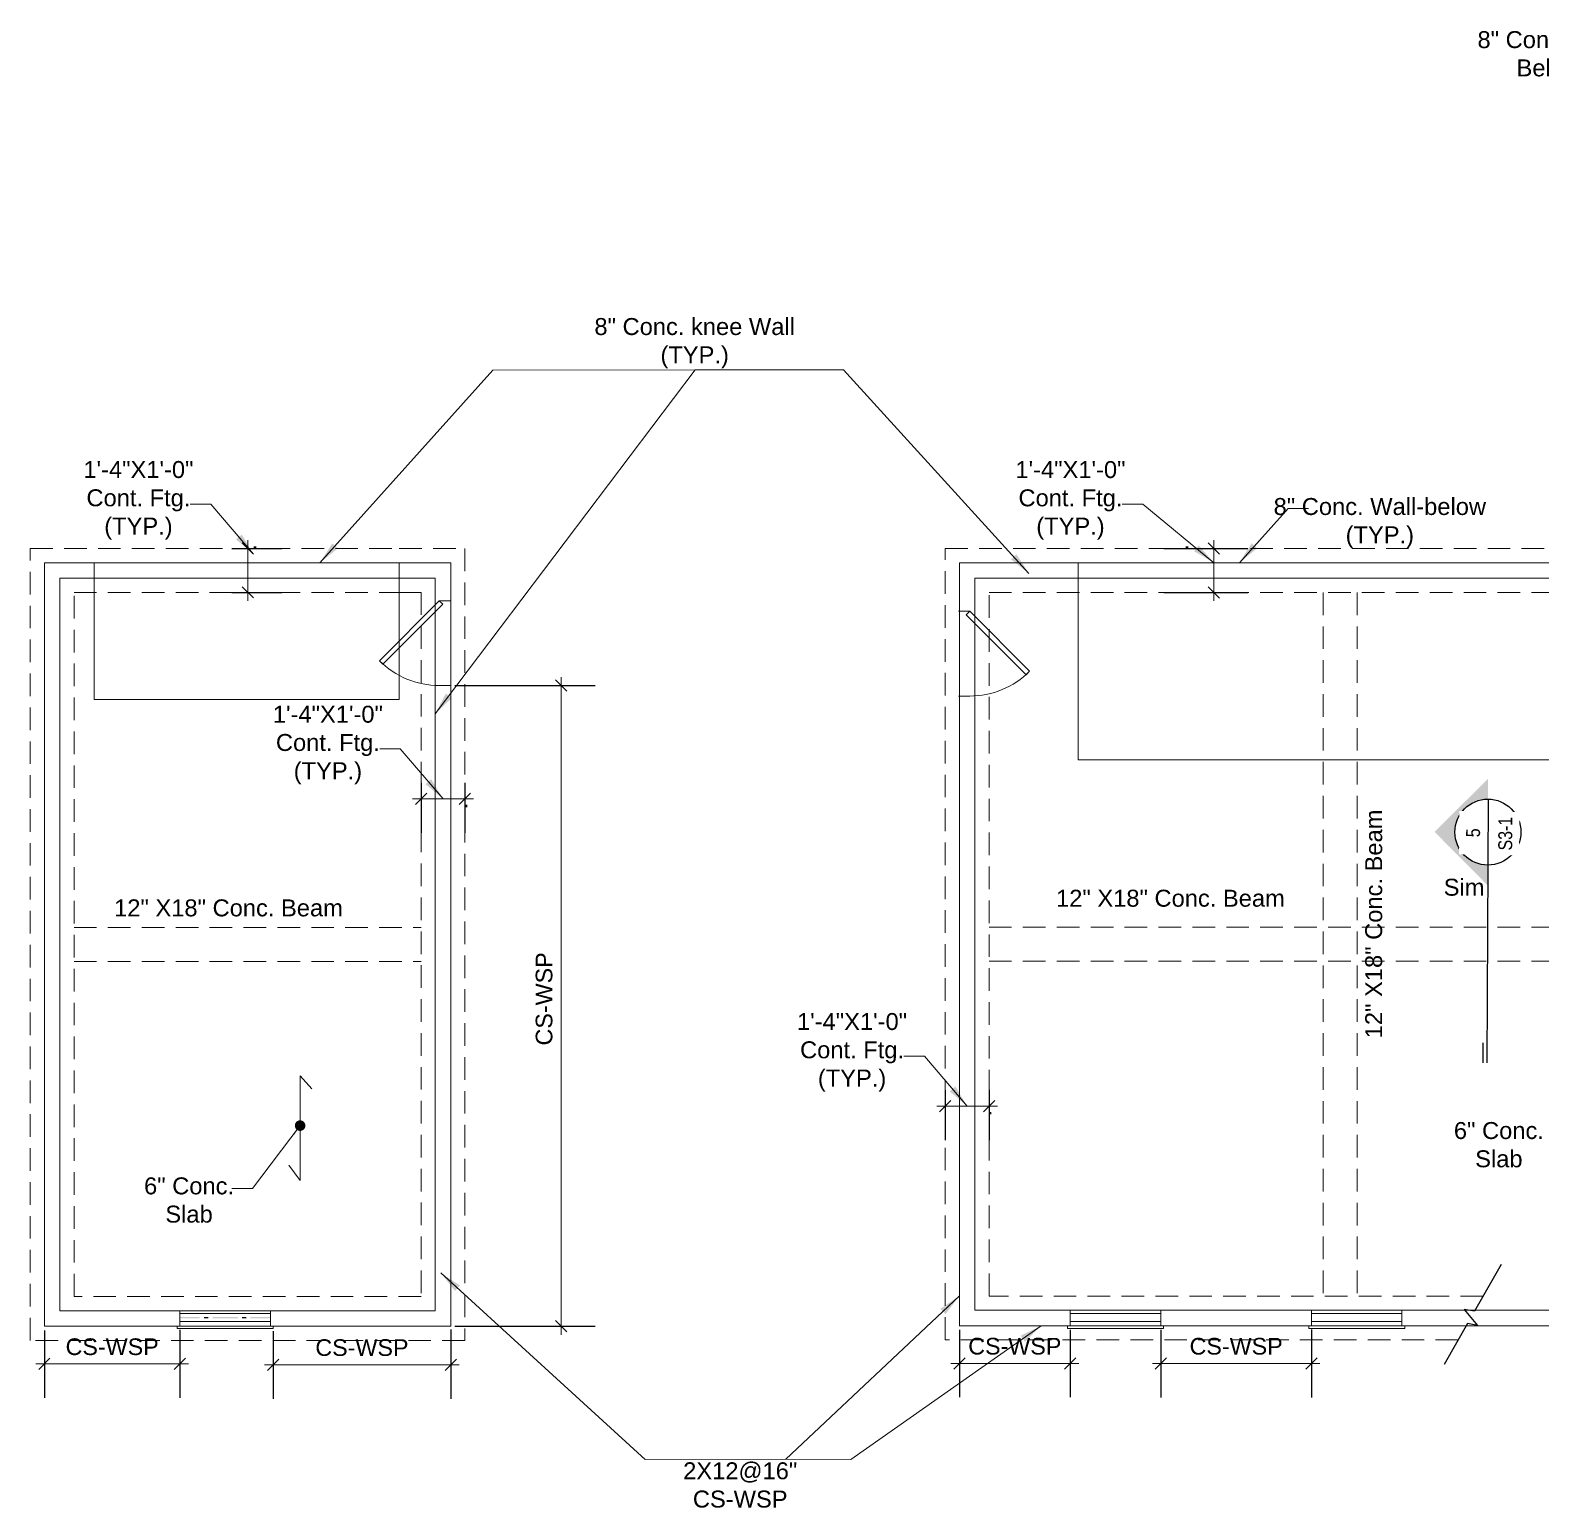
# Model space of a CAD drawing. Extents: x 4834 to 83801, y -13735 to 32221.
# Drawn here: x 11442 to 11977, y -7949 to -7426 of the extents above; entities that cross this region are included whole.
import ezdxf

# ---------------------------------------------------------------- set-up
doc = ezdxf.new("R2010")
doc.units = 0
doc.header["$LTSCALE"] = 8
doc.header["$MEASUREMENT"] = 0
doc.linetypes.add('10183Civbase$0$DASHED', pattern=[0.75, 0.5, -0.25])
doc.layers.get('0').update_dxf_attribs({"lineweight": 9})
doc.layers.get('DefPoints').update_dxf_attribs({"color": 17})
for name, color, linetype, lineweight in [('AA-text', 1, 'Continuous', 25), ('DIM', 8, 'Continuous', 5), ('DIM_DA', 4, 'Continuous', 25), ('TEXT', 6, 'Continuous', 25)]:
    doc.layers.add(name, color=color, linetype=linetype, lineweight=lineweight)
doc.layers.add('S-DIM', color=3, linetype='Continuous')
doc.layers.add('S-MARK', color=3, linetype='Continuous')
doc.styles.add('Arial_1', font='arial.ttf', dxfattribs={"height": 5.901198})
doc.styles.get("Standard").update_dxf_attribs({"font": 'stylu.ttf'})
doc.styles.add('Technic', font='technic_.ttf', dxfattribs={"height": 9.27907})
doc.styles.add('TX_1-4in', font='arial.ttf', dxfattribs={"height": 4})
doc.dimstyles.new('Forum 24', dxfattribs={"dimscale": 24, "dimtxt": 0.1875, "dimasz": 0.09375, "dimexe": 0.0625, "dimexo": 0.0625, "dimgap": 0.125, "dimtad": 1, "dimdec": 4, "dimrnd": 1, "dimzin": 7, "dimdsep": 46, "dimlunit": 4, "dimtxsty": 'Standard', "dimblk": 'OBLIQUE', "dimblk1": 'DIMTICK', "dimblk2": 'OBLIQUE', "dimcen": -0.0625, "dimdle": 0.125, "dimclrd": 256, "dimclre": 256, "dimclrt": 256, "dimadec": 0, "dimazin": 0, "dimtfac": 1, "dimtdec": 4, "dimtmove": 1, "dimatfit": 3, "dimfxl": 0.0625, "dimtvp": 1.2, "dimfrac": 2, "dimtolj": 1, "dimtzin": 7, "dimlwd": 13, "dimarcsym": 0})

# ---------------------------------------------------------------- blocks, each defined once
blk = doc.blocks.new('*U496')
for p, q in [((-30, 0), (-30, 4)), ((0, 0), (0, 4))]:
    blk.add_line(p, q)
blk.add_lwpolyline([(0, 0), (-21.21, -21.21), (-22.45, -19.98), (-1.24, 1.24)], close=True)
blk.add_arc((0, 0), 30, 180, 225)
blk = doc.blocks.new('*U495')
for p, q in [((0, 0), (0, -4)), ((-30, 0), (-30, -4))]:
    blk.add_line(p, q)
blk.add_lwpolyline([(0, 0), (-21.21, 21.21), (-22.45, 19.98), (-1.24, -1.24)], close=True)
blk.add_arc((0, 0), 30, 135, 180)
blk = doc.blocks.new('_Oblique')
at = {"color": 0, "linetype": 'ByBlock', "lineweight": -2}
blk.add_line((-0.5, -0.5), (0.5, 0.5), dxfattribs=at)
blk = doc.blocks.new('*D624')
at = {"layer": 'DefPoints', "color": 0, "linetype": 'ByBlock', "transparency": 16777216}
for p in [(11841.97, -7609.27), (11861.19, -7609.27), (11841.97, -7624.79)]:
    blk.add_point(p, dxfattribs=at)
at = {"layer": 'DIM_DA', "lineweight": 13, "transparency": 16777216}
blk.add_line((11861.19, -7627.79), (11861.19, -7606.27), dxfattribs=at)
at = {"layer": 'DIM_DA', "linetype": 'ByBlock', "lineweight": -2, "transparency": 16777216}
for p, q in [((11843.47, -7609.27), (11873.19, -7609.27)), ((11843.47, -7624.79), (11873.19, -7624.79))]:
    blk.add_line(p, q, dxfattribs=at)
at = {"layer": 'DIM_DA', "linetype": 'ByBlock', "lineweight": 13, "transparency": 16777216, "xscale": 4, "yscale": 4, "zscale": 4}
for p, rotation in [((11861.19, -7609.27), 90), ((11861.19, -7624.79), 270)]:
    blk.add_blockref('_Oblique', p, dxfattribs=dict(at, rotation=rotation))
at = {"layer": 'DIM_DA', "linetype": 'ByBlock', "transparency": 16777216, "insert": (11849.19, -7608.86), "char_height": 5.901, "attachment_point": 5, "rotation": 90, "style": 'Arial_1'}
blk.add_mtext('\\A1;.', dxfattribs=at)
blk = doc.blocks.new('DIMTICK')
for p, q in [((0, 1), (0, -1)), ((-1, 0), (1, 0))]:
    blk.add_line(p, q)
at = {"const_width": 0.141}
blk.add_lwpolyline([(0.707, 0.707), (-0.707, -0.707)], dxfattribs=at)
blk = doc.blocks.new('*D625')
at = {"layer": 'DefPoints', "color": 0, "linetype": 'ByBlock', "transparency": 16777216}
for p in [(11512.09, -7609.25), (11519.3, -7609.25), (11512.09, -7624.77)]:
    blk.add_point(p, dxfattribs=at)
at = {"layer": 'DIM_DA', "lineweight": 13, "transparency": 16777216}
blk.add_line((11519.3, -7627.77), (11519.3, -7606.25), dxfattribs=at)
at = {"layer": 'DIM_DA', "linetype": 'ByBlock', "lineweight": -2, "transparency": 16777216}
for p, q in [((11513.59, -7609.25), (11531.3, -7609.25)), ((11513.59, -7624.77), (11531.3, -7624.77))]:
    blk.add_line(p, q, dxfattribs=at)
at = {"layer": 'DIM_DA', "linetype": 'ByBlock', "lineweight": 13, "transparency": 16777216, "xscale": 4, "yscale": 4, "zscale": 4}
for p, rotation in [((11519.3, -7609.25), 90), ((11519.3, -7624.77), 270)]:
    blk.add_blockref('_Oblique', p, dxfattribs=dict(at, rotation=rotation))
at = {"layer": 'DIM_DA', "linetype": 'ByBlock', "transparency": 16777216, "insert": (11519.3, -7608.84), "char_height": 5.901, "attachment_point": 5, "rotation": 90, "style": 'Arial_1'}
blk.add_mtext('\\A1;.', dxfattribs=at)
blk = doc.blocks.new('*D626')
at = {"layer": 'DefPoints', "color": 0, "linetype": 'ByBlock', "transparency": 16777216}
for p in [(11766.13, -7799.41), (11781.64, -7799.4), (11781.64, -7806.62)]:
    blk.add_point(p, dxfattribs=at)
at = {"layer": 'DIM_DA', "linetype": 'ByBlock', "lineweight": -2, "transparency": 16777216}
for p, q in [((11766.13, -7800.91), (11766.13, -7818.62)), ((11781.64, -7800.9), (11781.64, -7818.62))]:
    blk.add_line(p, q, dxfattribs=at)
at = {"layer": 'DIM_DA', "lineweight": 13, "transparency": 16777216}
blk.add_line((11763.13, -7806.62), (11784.64, -7806.62), dxfattribs=at)
at = {"layer": 'DIM_DA', "linetype": 'ByBlock', "lineweight": 13, "transparency": 16777216, "xscale": 4, "yscale": 4, "zscale": 4, "rotation": 180}
blk.add_blockref('_Oblique', (11766.13, -7806.62), dxfattribs=at)
at = {"layer": 'DIM_DA', "linetype": 'ByBlock', "lineweight": 13, "transparency": 16777216, "xscale": 4, "yscale": 4, "zscale": 4}
blk.add_blockref('_Oblique', (11781.64, -7806.62), dxfattribs=at)
at = {"layer": 'DIM_DA', "linetype": 'ByBlock', "transparency": 16777216, "insert": (11782.05, -7806.62), "char_height": 5.901, "attachment_point": 5, "style": 'Arial_1'}
blk.add_mtext('\\A1;.', dxfattribs=at)
blk = doc.blocks.new('*D627')
at = {"layer": 'DefPoints', "color": 0, "linetype": 'ByBlock', "transparency": 16777216}
for p in [(11580.6, -7690.64), (11596.12, -7690.64), (11596.12, -7697.86)]:
    blk.add_point(p, dxfattribs=at)
at = {"layer": 'DIM_DA', "linetype": 'ByBlock', "lineweight": -2, "transparency": 16777216}
for p, q in [((11580.6, -7692.14), (11580.6, -7709.86)), ((11596.12, -7692.14), (11596.12, -7709.86))]:
    blk.add_line(p, q, dxfattribs=at)
at = {"layer": 'DIM_DA', "lineweight": 13, "transparency": 16777216}
blk.add_line((11577.6, -7697.86), (11599.12, -7697.86), dxfattribs=at)
at = {"layer": 'DIM_DA', "linetype": 'ByBlock', "lineweight": 13, "transparency": 16777216, "xscale": 4, "yscale": 4, "zscale": 4, "rotation": 180}
blk.add_blockref('_Oblique', (11580.6, -7697.86), dxfattribs=at)
at = {"layer": 'DIM_DA', "linetype": 'ByBlock', "lineweight": 13, "transparency": 16777216, "xscale": 4, "yscale": 4, "zscale": 4}
blk.add_blockref('_Oblique', (11596.12, -7697.86), dxfattribs=at)
at = {"layer": 'DIM_DA', "linetype": 'ByBlock', "transparency": 16777216, "insert": (11596.53, -7697.86), "char_height": 5.901, "attachment_point": 5, "style": 'Arial_1'}
blk.add_mtext('\\A1;.', dxfattribs=at)
blk = doc.blocks.new('*D639')
at = {"layer": 'DefPoints', "color": 0, "linetype": 'ByBlock', "transparency": 16777216}
for p in [(11447.26, -7884.5), (11495.26, -7884.28), (11495.26, -7897.85)]:
    blk.add_point(p, dxfattribs=at)
at = {"layer": 'DIM_DA', "linetype": 'ByBlock', "lineweight": -2, "transparency": 16777216}
for p, q in [((11495.26, -7885.78), (11495.26, -7909.85)), ((11447.26, -7886), (11447.26, -7909.85))]:
    blk.add_line(p, q, dxfattribs=at)
at = {"layer": 'DIM_DA', "lineweight": 13, "transparency": 16777216}
blk.add_line((11444.26, -7897.85), (11498.26, -7897.85), dxfattribs=at)
at = {"layer": 'DIM_DA', "linetype": 'ByBlock', "lineweight": 13, "transparency": 16777216, "xscale": 4, "yscale": 4, "zscale": 4, "rotation": 180}
blk.add_blockref('_Oblique', (11447.26, -7897.85), dxfattribs=at)
at = {"layer": 'DIM_DA', "linetype": 'ByBlock', "lineweight": 13, "transparency": 16777216, "xscale": 4, "yscale": 4, "zscale": 4}
blk.add_blockref('_Oblique', (11495.26, -7897.85), dxfattribs=at)
at = {"layer": 'DIM_DA', "linetype": 'ByBlock', "transparency": 16777216, "insert": (11471.26, -7891.8), "char_height": 5.901, "attachment_point": 5, "style": 'Arial_1'}
blk.add_mtext('\\A1;CS-WSP', dxfattribs=at)
blk = doc.blocks.new('*D640')
at = {"layer": 'DefPoints', "color": 0, "linetype": 'ByBlock', "transparency": 16777216}
for p in [(11528.23, -7884.81), (11591.1, -7884.12), (11591.1, -7898.16)]:
    blk.add_point(p, dxfattribs=at)
at = {"layer": 'DIM_DA', "linetype": 'ByBlock', "lineweight": -2, "transparency": 16777216}
for p, q in [((11591.1, -7885.62), (11591.1, -7910.16)), ((11528.23, -7886.31), (11528.23, -7910.16))]:
    blk.add_line(p, q, dxfattribs=at)
at = {"layer": 'DIM_DA', "lineweight": 13, "transparency": 16777216}
blk.add_line((11525.23, -7898.16), (11594.1, -7898.16), dxfattribs=at)
at = {"layer": 'DIM_DA', "linetype": 'ByBlock', "lineweight": 13, "transparency": 16777216, "xscale": 4, "yscale": 4, "zscale": 4, "rotation": 180}
blk.add_blockref('_Oblique', (11528.23, -7898.16), dxfattribs=at)
at = {"layer": 'DIM_DA', "linetype": 'ByBlock', "lineweight": 13, "transparency": 16777216, "xscale": 4, "yscale": 4, "zscale": 4}
blk.add_blockref('_Oblique', (11591.1, -7898.16), dxfattribs=at)
at = {"layer": 'DIM_DA', "linetype": 'ByBlock', "transparency": 16777216, "insert": (11559.66, -7892.11), "char_height": 5.901, "attachment_point": 5, "style": 'Arial_1'}
blk.add_mtext('\\A1;CS-WSP', dxfattribs=at)
blk = doc.blocks.new('*D641')
at = {"layer": 'DefPoints', "color": 0, "linetype": 'ByBlock', "transparency": 16777216}
for p in [(11591.04, -7657.74), (11591.1, -7884.5), (11630.21, -7884.5)]:
    blk.add_point(p, dxfattribs=at)
at = {"layer": 'DIM_DA', "lineweight": 13, "transparency": 16777216}
blk.add_line((11630.21, -7654.74), (11630.21, -7887.5), dxfattribs=at)
at = {"layer": 'DIM_DA', "linetype": 'ByBlock', "lineweight": -2, "transparency": 16777216}
for p, q in [((11592.54, -7657.74), (11642.21, -7657.74)), ((11592.6, -7884.5), (11642.21, -7884.5))]:
    blk.add_line(p, q, dxfattribs=at)
at = {"layer": 'DIM_DA', "linetype": 'ByBlock', "lineweight": 13, "transparency": 16777216, "xscale": 4, "yscale": 4, "zscale": 4}
for p, rotation in [((11630.21, -7657.74), 90), ((11630.21, -7884.5), 270)]:
    blk.add_blockref('_Oblique', p, dxfattribs=dict(at, rotation=rotation))
at = {"layer": 'DIM_DA', "linetype": 'ByBlock', "transparency": 16777216, "insert": (11624.16, -7768.66), "char_height": 5.901, "attachment_point": 5, "rotation": 90, "style": 'Arial_1'}
blk.add_mtext('\\A1;CS-WSP', dxfattribs=at)
blk = doc.blocks.new('*D642')
at = {"layer": 'DefPoints', "color": 0, "linetype": 'ByBlock', "transparency": 16777216}
for p in [(11771.12, -7884.31), (11810.36, -7884.31), (11810.36, -7897.66)]:
    blk.add_point(p, dxfattribs=at)
at = {"layer": 'DIM_DA', "linetype": 'ByBlock', "lineweight": -2, "transparency": 16777216}
for p, q in [((11771.12, -7885.81), (11771.12, -7909.66)), ((11810.36, -7885.81), (11810.36, -7909.66))]:
    blk.add_line(p, q, dxfattribs=at)
at = {"layer": 'DIM_DA', "lineweight": 13, "transparency": 16777216}
blk.add_line((11768.12, -7897.66), (11813.36, -7897.66), dxfattribs=at)
at = {"layer": 'DIM_DA', "linetype": 'ByBlock', "lineweight": 13, "transparency": 16777216, "xscale": 4, "yscale": 4, "zscale": 4, "rotation": 180}
blk.add_blockref('_Oblique', (11771.12, -7897.66), dxfattribs=at)
at = {"layer": 'DIM_DA', "linetype": 'ByBlock', "lineweight": 13, "transparency": 16777216, "xscale": 4, "yscale": 4, "zscale": 4}
blk.add_blockref('_Oblique', (11810.36, -7897.66), dxfattribs=at)
at = {"layer": 'DIM_DA', "linetype": 'ByBlock', "transparency": 16777216, "insert": (11790.74, -7891.61), "char_height": 5.901, "attachment_point": 5, "style": 'Arial_1'}
blk.add_mtext('\\A1;CS-WSP', dxfattribs=at)
blk = doc.blocks.new('*D643')
at = {"layer": 'DefPoints', "color": 0, "linetype": 'ByBlock', "transparency": 16777216}
for p in [(11842.44, -7884.33), (11895.72, -7884.11), (11895.72, -7897.68)]:
    blk.add_point(p, dxfattribs=at)
at = {"layer": 'DIM_DA', "linetype": 'ByBlock', "lineweight": -2, "transparency": 16777216}
for p, q in [((11895.72, -7885.61), (11895.72, -7909.68)), ((11842.44, -7885.83), (11842.44, -7909.68))]:
    blk.add_line(p, q, dxfattribs=at)
at = {"layer": 'DIM_DA', "lineweight": 13, "transparency": 16777216}
blk.add_line((11839.44, -7897.68), (11898.72, -7897.68), dxfattribs=at)
at = {"layer": 'DIM_DA', "linetype": 'ByBlock', "lineweight": 13, "transparency": 16777216, "xscale": 4, "yscale": 4, "zscale": 4, "rotation": 180}
blk.add_blockref('_Oblique', (11842.44, -7897.68), dxfattribs=at)
at = {"layer": 'DIM_DA', "linetype": 'ByBlock', "lineweight": 13, "transparency": 16777216, "xscale": 4, "yscale": 4, "zscale": 4}
blk.add_blockref('_Oblique', (11895.72, -7897.68), dxfattribs=at)
at = {"layer": 'DIM_DA', "linetype": 'ByBlock', "transparency": 16777216, "insert": (11869.08, -7891.63), "char_height": 5.901, "attachment_point": 5, "style": 'Arial_1'}
blk.add_mtext('\\A1;CS-WSP', dxfattribs=at)

msp = doc.modelspace()

# ---------------------------------------------------------------- hatches: boundary and pattern name
at = {"layer": 'S-MARK'}
msp.add_hatch(color=256, dxfattribs=at).paths.add_polyline_path([(11939.31474, -7709.53196), (11958.09853, -7728.47191), (11958.12829, -7721.2814, -1), (11958.22492, -7697.93868), (11958.25469, -7690.74818)])

# ---------------------------------------------------------------- linework, layer by layer
at = {"layer": 'DIM', "color": 2, "linetype": '10183Civbase$0$DASHED', "ltscale": 2}
for p, q in [((11899.8883, -7624.8035), (11899.8883, -7873.81048)), ((11911.8883, -7624.8035), (11911.8883, -7873.81048)), ((11457.76399, -7743.38745), (11580.60466, -7743.38745)), ((11781.62532, -7743.29078), (12053.97492, -7743.29078)), ((11457.76399, -7755.38745), (11580.60466, -7755.38745)), ((11781.62532, -7755.29078), (12053.97492, -7755.29078))]:
    msp.add_line(p, q, dxfattribs=at)
at = {"layer": 'DIM', "color": 1}
for p, q in [((11537.7914, -7795.94445), (11537.7914, -7832.9755)), ((11537.7914, -7795.94445), (11541.88143, -7800.4838)), ((11537.7914, -7832.9755), (11533.80391, -7827.53377))]:
    msp.add_line(p, q, dxfattribs=at)
at = {"layer": 'DIM'}
for p, q in [((11495.26399, -7879.00381), (11495.26399, -7884.50381)), ((11527.26399, -7879.00381), (11527.26399, -7884.50381)), ((11776.62466, -7878.81048), (11836.62972, -7878.81048)), ((11810.35999, -7878.81048), (11810.35999, -7884.31048)), ((11895.71999, -7878.81048), (11927.71999, -7878.81048)), ((11927.71999, -7884.33048), (11927.71999, -7878.81048)), ((11836.62972, -7884.33048), (11771.10466, -7884.33048))]:
    msp.add_line(p, q, dxfattribs=at)
at = {"layer": 'DIM', "color": 2, "linetype": '10183Civbase$0$DASHED', "ltscale": 2}
for points in [[(11572.84269, -7609.27108), (11596.10466, -7609.27108), (11596.10466, -7889.50381), (11442.26399, -7889.50381), (11442.26399, -7609.27108)], [(11572.84269, -7624.77108), (11580.60466, -7624.77108), (11580.60466, -7874.00381), (11457.76399, -7874.00381), (11457.76399, -7624.77108)]]:
    msp.add_lwpolyline(points, close=True, dxfattribs=at)
for points in [[(11947.67354, -7889.31048), (11766.1246, -7889.31048), (11766.12604, -7609.27108), (12014.89967, -7609.27108)], [(11956.51668, -7873.81048), (11781.62468, -7873.81048), (11781.62596, -7624.77108), (12018.15063, -7624.83592)]]:
    msp.add_lwpolyline(points, dxfattribs=at)
at = {"layer": 'DIM'}
for points in [[(11572.84269, -7614.27108), (11591.10466, -7614.27108), (11591.10466, -7884.50381), (11447.26399, -7884.50381), (11447.26399, -7614.27108), (11464.84269, -7614.27108)], [(11572.84269, -7614.27108), (11591.10466, -7614.27108), (11591.10466, -7884.50381), (11447.26399, -7884.50381), (11447.26399, -7614.27108), (11572.84269, -7614.27108)], [(11572.84269, -7614.27108), (11572.84269, -7662.7466), (11464.84269, -7662.7466), (11464.84269, -7614.27108)], [(12059.47492, -7824.50381), (12059.47492, -7884.31048), (11771.12463, -7884.31048), (11771.12602, -7614.27108), (12005.12588, -7614.27108)], [(12005.12588, -7614.27108), (12005.12588, -7684.07457), (11813.12588, -7684.07457), (11813.12588, -7614.27108)], [(11572.84269, -7619.77108), (11585.60466, -7619.77108), (11585.60466, -7879.00381), (11452.76399, -7879.00381), (11452.76399, -7619.77108), (11572.84269, -7619.77108)], [(12053.97492, -7824.50381), (12053.97492, -7878.81048), (11776.62466, -7878.81048), (11776.62599, -7619.77108), (12005.12588, -7619.77108)], [(11527.26399, -7879.00381), (11495.26399, -7879.00381)], [(11527.26399, -7880.01048), (11495.26399, -7880.01048)], [(11842.43999, -7884.33048), (11842.43999, -7878.81048), (11810.35999, -7878.81048)], [(11842.43999, -7880.01048), (11810.35999, -7880.01048)], [(11842.43932, -7878.81048), (11895.71999, -7878.81048), (11895.71999, -7884.33048), (11842.43932, -7884.33048)], [(11895.71999, -7880.01048), (11927.71999, -7880.01048)], [(11528.22532, -7885.29048), (11494.22532, -7885.29048), (11494.22532, -7884.50381)], [(11527.26399, -7882.81048), (11495.26399, -7882.81048)], [(11528.22532, -7884.50381), (11528.22532, -7885.28981)], [(11843.39999, -7885.29048), (11809.39999, -7885.29048), (11809.39999, -7884.33115)], [(11842.43999, -7882.81048), (11810.35999, -7882.81048)], [(11843.39999, -7884.33048), (11843.39999, -7885.28981)], [(11894.76066, -7884.33048), (11894.76066, -7885.28981)], [(11894.76066, -7885.29048), (11928.76066, -7885.29048), (11928.76066, -7884.33115)], [(11895.71999, -7882.81048), (11927.71999, -7882.81048)]]:
    msp.add_lwpolyline(points, dxfattribs=at)
for points in [[(11502.22532, -7881.77048), (11502.22532, -7881.28981), (11495.26532, -7881.77048)], [(11502.22532, -7881.28981), (11495.26532, -7881.77048), (11495.26532, -7881.28981)], [(11505.26399, -7881.77048), (11505.26399, -7881.28981), (11503.74466, -7881.77048)], [(11505.26399, -7881.28981), (11503.74466, -7881.77048), (11503.74466, -7881.28981)], [(11515.74466, -7881.77048), (11515.74466, -7881.28981), (11506.78466, -7881.77048)], [(11515.74466, -7881.28981), (11506.78466, -7881.77048), (11506.78466, -7881.28981)], [(11518.78532, -7881.77048), (11518.78532, -7881.28981), (11517.26532, -7881.77048)], [(11518.78532, -7881.28981), (11517.26532, -7881.77048), (11517.26532, -7881.28981)], [(11527.26399, -7881.77048), (11527.26399, -7881.28981), (11520.22399, -7881.77048)], [(11527.26399, -7881.28981), (11520.22399, -7881.77048), (11520.22399, -7881.28981)]]:
    msp.add_solid(points, dxfattribs=at)
at = {"layer": 'S-DIM', "linetype": 'Continuous'}
msp.add_lwpolyline([(11962.86099, -7862.69036), (11953.42843, -7879.22347), (11949.80298, -7878.60338), (11954.56032, -7884.2142), (11950.93487, -7883.59411), (11942.71625, -7897.99947)], dxfattribs=at)
at = {"layer": 'S-MARK', "color": 160}
for p, q in [((11958.2655, -7697.87357), (11957.767, -7791.3361)), ((11956.39672, -7784.21642), (11956.36753, -7791.26791))]:
    msp.add_line(p, q, dxfattribs=at)
at = {"layer": 'S-MARK', "color": 202}
msp.add_circle((11958.17661, -7709.61004), 11.67146, dxfattribs=at)

# ---------------------------------------------------------------- block references
at = {"layer": 'DIM', "rotation": 89.99999999999999}
for name, p in [('*U495', (11587.04496, -7627.74389)), ('*U496', (11774.78081, -7631.48363))]:
    msp.add_blockref(name, p, dxfattribs=at)

# ---------------------------------------------------------------- texts
at = {"layer": 'TEXT', "char_height": 4, "width": 108.6923986, "attachment_point": 5, "style": 'TX_1-4in'}
for s, insert in [('\\A1;{\\H1.5x;8" Conc. Wall\\PBelow}', (11979.74541, -7434.19278)), ('\\A1;{\\H1.5x;8" Conc. knee Wall\\P(TYP.)}', (11677.44108, -7536.60101)), ('\\A1;{\\H1.5x;1\'-4"X1\'-0"\\PCont. Ftg.\\P(TYP.)}', (11480.55998, -7592.2084)), ('\\A1;{\\H1.5x;1\'-4"X1\'-0"\\PCont. Ftg.\\P(TYP.)}', (11810.44408, -7592.22494)), ('\\A1;{\\H1.5x;8" Conc. Wall-below\\P(TYP.)}', (11919.93926, -7600.29612)), ('\\A1;{\\H1.5x;1\'-4"X1\'-0"\\PCont. Ftg.\\P(TYP.)}', (11547.61957, -7678.80915)), ('\\A1;{\\H1.5x; 12" X18" Conc. Beam}', (11844.6624, -7733.0653)), ('\\A1;{\\H1.5x;Sim}', (11949.76362, -7729.18149)), ('\\A1;{\\H1.5x; 12" X18" Conc. Beam}', (11511.27453, -7736.48255)), ('\\A1;{\\H1.5x;1\'-4"X1\'-0"\\PCont. Ftg.\\P(TYP.)}', (11733.13994, -7787.57258)), ('\\A1;{\\H1.5x;6" Conc.\\PSlab}', (11962.07946, -7820.29289)), ('\\A1;{\\H1.5x;6" Conc.\\PSlab}', (11498.47848, -7839.87149)), ('\\A1;{\\H1.5x;2X12@16"\\PCS-WSP}', (11693.56293, -7940.71251))]:
    msp.add_mtext(s, dxfattribs=dict(at, insert=insert))
at = {"layer": 'TEXT', "insert": (11917.80012, -7743.29078), "char_height": 4, "width": 108.6923986, "attachment_point": 5, "rotation": 90, "style": 'TX_1-4in'}
msp.add_mtext('\\A1;{\\H1.5x; 12" X18" Conc. Beam}', dxfattribs=at)

# ---------------------------------------------------------------- dimensions: what is measured, and where the dimension line sits
at = {"layer": 'DIM_DA', "color": 2, "linetype": 'ByBlock'}
for base, p1, p2, angle, text, override, picture, middle in [((11519.30334, -7609.25454), (11512.09064, -7624.77108), (11512.08843, -7609.25454), 270, '.', {"dimasz": 0.166667, "dimexe": 0.5, "dimtxsty": 'Arial_1', "dimtmove": 2}, '*D625', (11519.30334, -7608.84194)), ((11861.18744, -7609.27108), (11841.97474, -7624.78763), (11841.97253, -7609.27108), 270, '.', {"dimasz": 0.166667, "dimexe": 0.5, "dimtxsty": 'Arial_1', "dimtmove": 2}, '*D624', (11849.18744, -7608.85848)), ((11630.21389, -7884.50381), (11591.04496, -7657.74389), (11591.10466, -7884.50381), 90, 'CS-WSP', {"dimasz": 0.166667, "dimexe": 0.5, "dimtxsty": 'Arial_1'}, '*D641', (11630.21389, -7768.66085)), ((11596.1212, -7697.85529), (11580.60466, -7690.64259), (11596.1212, -7690.64038), 180, '.', {"dimasz": 0.166667, "dimexe": 0.5, "dimtxsty": 'Arial_1', "dimtmove": 2}, '*D627', (11596.5338, -7697.85529)), ((11781.64157, -7806.61873), (11766.12503, -7799.40603), (11781.64157, -7799.40381), 180, '.', {"dimasz": 0.166667, "dimexe": 0.5, "dimtxsty": 'Arial_1', "dimtmove": 2}, '*D626', (11782.05417, -7806.61873)), ((11495.26399, -7897.85167), (11447.26399, -7884.50381), (11495.26399, -7884.2834), 180, 'CS-WSP', {"dimasz": 0.166667, "dimexe": 0.5, "dimtxsty": 'Arial_1'}, '*D639', (11471.26399, -7897.85167)), ((11591.10466, -7898.15801), (11528.22532, -7884.81015), (11591.10466, -7884.11928), 180, 'CS-WSP', {"dimasz": 0.166667, "dimexe": 0.5, "dimtxsty": 'Arial_1'}, '*D640', (11559.66499, -7898.15801)), ((11810.35999, -7897.65834), (11771.12463, -7884.31048), (11810.35999, -7884.31048), 180, 'CS-WSP', {"dimasz": 0.166667, "dimexe": 0.5, "dimtxsty": 'Arial_1'}, '*D642', (11790.74231, -7897.65834)), ((11895.71999, -7897.67834), (11842.43999, -7884.33048), (11895.71999, -7884.11007), 180, 'CS-WSP', {"dimasz": 0.166667, "dimexe": 0.5, "dimtxsty": 'Arial_1'}, '*D643', (11869.07999, -7897.67834))]:
    dim = msp.add_linear_dim(base=base, p1=p1, p2=p2, angle=angle, text=text, dimstyle='Forum 24', override=override, dxfattribs=at)
    dim.commit()
    dim.dimension.update_dxf_attribs({"geometry": picture, "text_midpoint": middle, "dimtype": 160})

# ---------------------------------------------------------------- leaders
at = {"layer": 'TEXT'}
for points, override in [([(11544.79798, -7614.27108), (11606.04214, -7546.10626), (11730.07375, -7546.00875)], {"dimasz": 0.333333, "dimtad": 0}), ([(11585.60466, -7667.75817), (11677.58891, -7546.05001), (11730.07375, -7546.00875)], {"dimasz": 0.333333, "dimtad": 0}), ([(11795.7497, -7618.10458), (11730.07375, -7546.00875), (11677.58891, -7546.05001)], {"dimasz": 0.333333, "dimtad": 0}), ([(11521.30334, -7611.25454), (11506.19622, -7593.53964), (11498.90186, -7593.53964)], {"dimasz": 0.333333, "dimtad": 0}), ([(11861.18744, -7614.27108), (11836.08032, -7593.55618), (11828.78597, -7593.55618)], {"dimasz": 0.333333, "dimtad": 0}), ([(11870.22405, -7614.27108), (11887.44982, -7595.06549), (11894.74418, -7595.08572)], {"dimasz": 0.333333, "dimtad": 0}), ([(11588.36293, -7697.85529), (11573.25581, -7680.14039), (11565.96145, -7680.14039)], {"dimasz": 0.333333, "dimtad": 0}), ([(11773.8833, -7806.61873), (11758.77618, -7788.90383), (11751.48182, -7788.90383)], {"dimasz": 0.333333, "dimtad": 0}), ([(11537.7914, -7813.50475), (11520.9628, -7835.75766), (11513.66844, -7835.77789)], {"dimasz": 0.15625, "dimtad": 0, "dimldrblk": 'Dot'}), ([(11587.57118, -7865.64566), (11659.94434, -7931.61998), (11709.67815, -7931.54173)], {"dimasz": 0.333333, "dimtad": 0}), ([(11771.12468, -7873.79622), (11709.67815, -7931.54173), (11659.94434, -7931.61998)], {"dimasz": 0.333333, "dimtad": 0}), ([(11800.11957, -7884.33048), (11732.70611, -7931.61787), (11709.67815, -7931.54173)], {"dimasz": 0.333333, "dimtad": 0})]:
    msp.add_leader(points, dimstyle='Forum 24', override=override, dxfattribs=at)

# ---------------------------------------------------------------- next in the draw order: texts
at = {"layer": 'AA-text', "insert": (11950.49698, -7709.86321), "char_height": 4.91048, "width": 10.4400576, "attachment_point": 2, "rotation": 89.7628203, "line_spacing_factor": 0.923738, "style": 'Technic', "bg_fill": 2}
msp.add_mtext('5', dxfattribs=at)

# ---------------------------------------------------------------- next in the draw order: texts
at = {"layer": 'AA-text', "insert": (11961.88764, -7710.16457), "char_height": 4.910484, "width": 10.4400576, "attachment_point": 2, "rotation": 89.7628203, "line_spacing_factor": 0.923738, "style": 'Technic', "bg_fill": 2}
msp.add_mtext('S3-1', dxfattribs=at)

doc.saveas('drawing.dxf')
